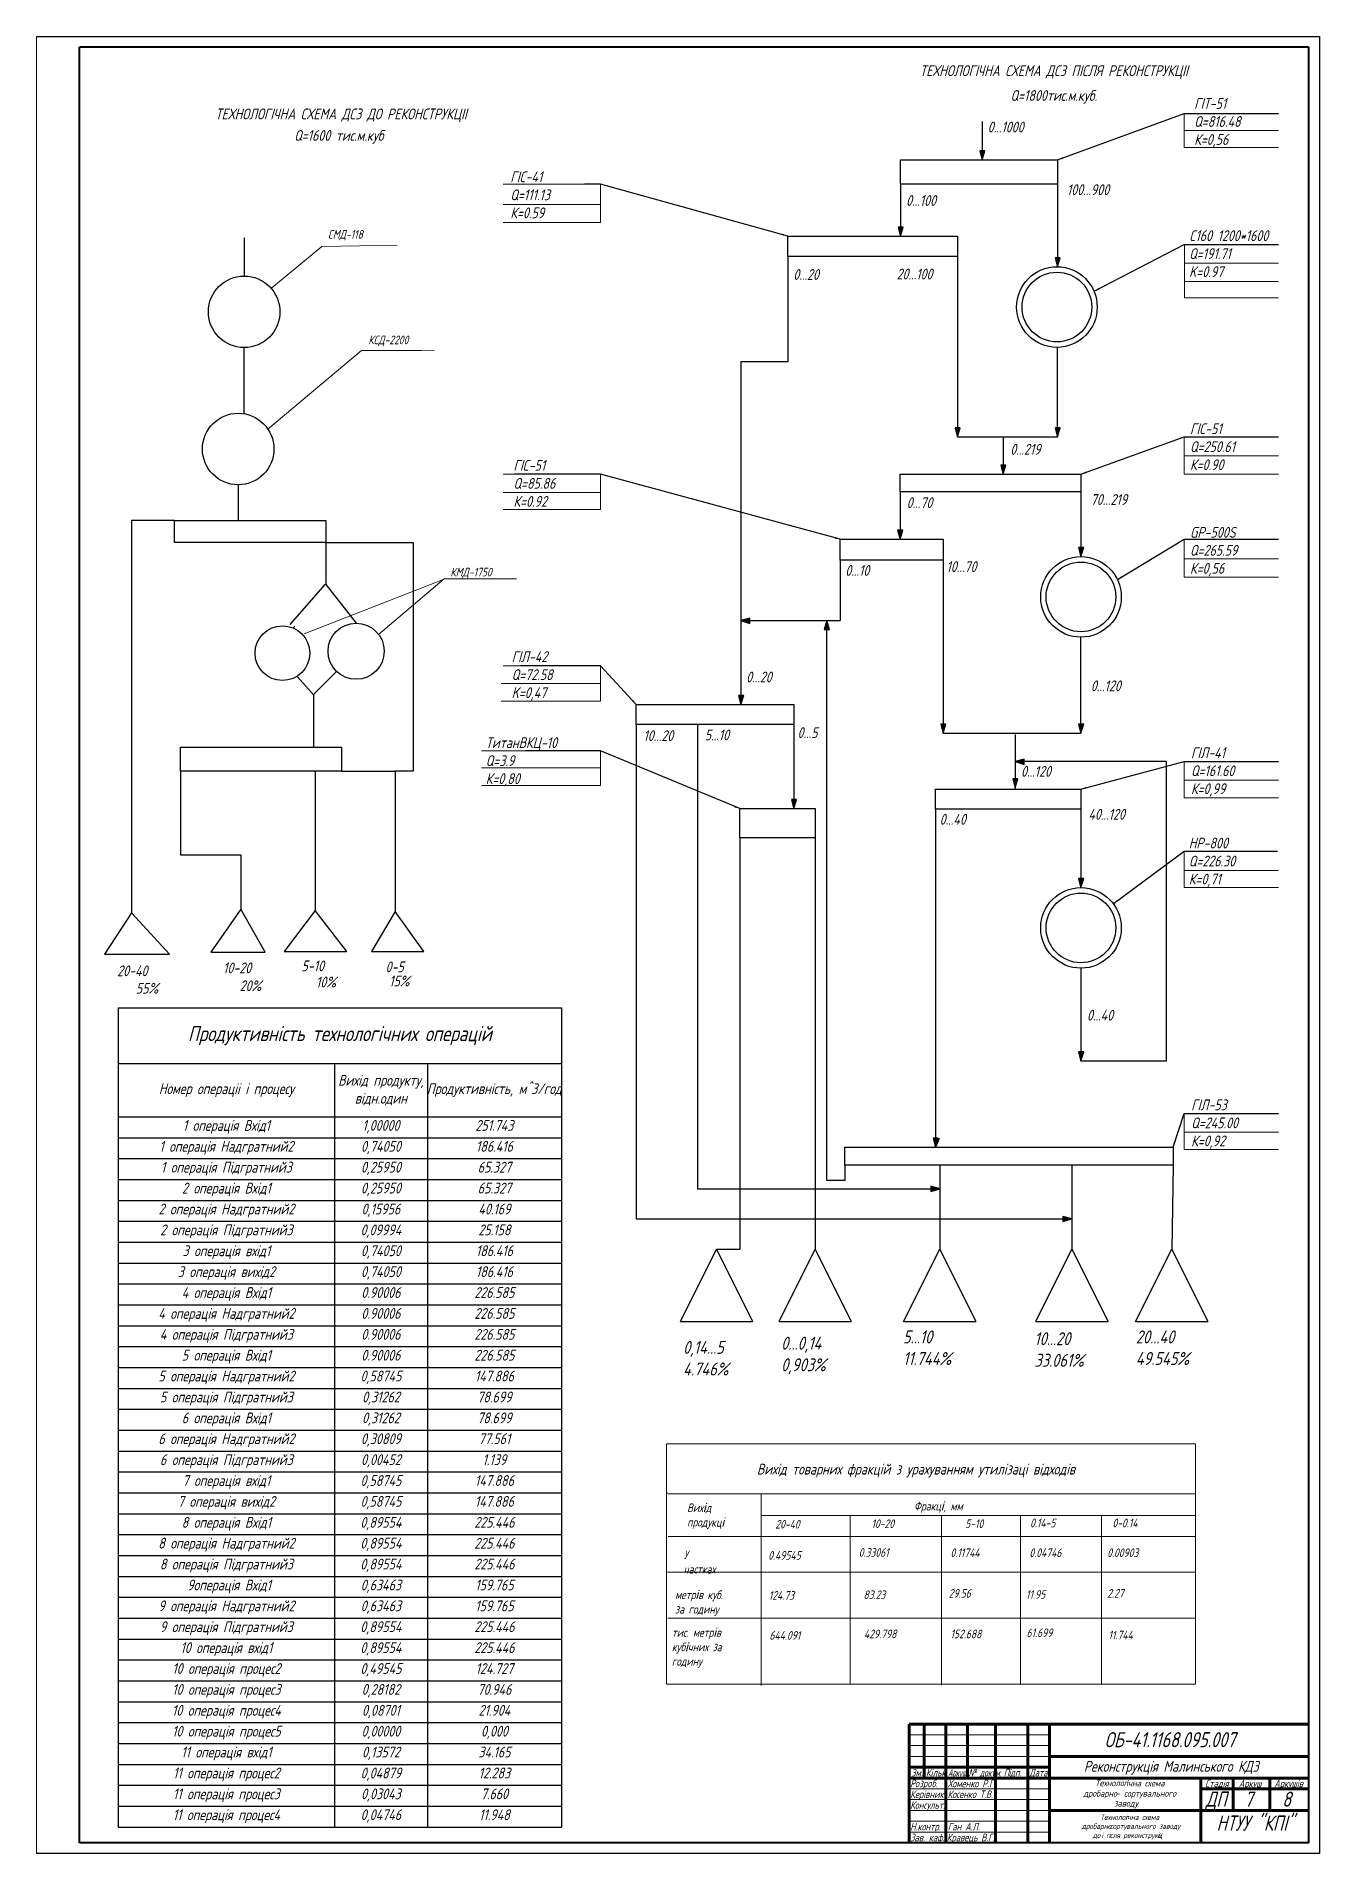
# Model space of a CAD drawing. Header units: millimetres. Extents: x 0 to 594, y 0 to 841.
import ezdxf

# ---------------------------------------------------------------- set-up
doc = ezdxf.new("R2010")
doc.units = ezdxf.units.MM
doc.linetypes.add('K5LT_BASIC', pattern=[0])
doc.linetypes.add('K5LT_THIN', pattern=[0])
doc.layers.add('KONTUR', color=7, linetype='Continuous')
doc.layers.add('Рамка', color=30, linetype='Continuous')
doc.layers.add('Основная', color=7, linetype='Continuous', lineweight=40)
doc.styles.add('KTEXTSTYLE', font='GOST_AU.SHX', dxfattribs={"width": 0.96, "height": 5})
doc.styles.add('Такие дела', font='GOST_A.TTF', dxfattribs={"oblique": 15})
doc.dimstyles.new('ISO-25', dxfattribs={"dimtxt": 2.5, "dimasz": 2.5, "dimexe": 1.25, "dimexo": 0.625, "dimtad": 1, "dimtxsty": 'Standard', "dimcen": 2.5, "dimadec": 0, "dimazin": 0, "dimtfac": 1, "dimtmove": 0, "dimatfit": 3, "dimfxl": 1, "dimarcsym": 0})

# ---------------------------------------------------------------- blocks, each defined once
blk = doc.blocks.new('U0')
at = {"color": 7, "lineweight": 60}
for p, q in [((431, 60), (431, 35)), ((589, 35), (469, 35))]:
    blk.add_line(p, q, dxfattribs=at)
at = {"color": 7}
blk.add_line((589, 30), (539, 30), dxfattribs=at)
at = {"layer": 'KONTUR'}
for p, q in [((0, 841), (594, 841)), ((594, 841), (594, 0))]:
    blk.add_line(p, q, dxfattribs=at)
at = {"layer": 'KONTUR', "color": 7}
blk.add_line((594, 0), (0, 0), dxfattribs=at)
at = {"layer": 'Основная'}
for p, q in [((20, 5), (20, 836)), ((589, 836), (20, 836)), ((589, 5), (589, 836))]:
    blk.add_line(p, q, dxfattribs=at)
at = {"layer": 'Основная', "color": 7}
blk.add_line((589, 5), (20, 5), dxfattribs=at)
at = {"layer": 'Рамка', "color": 7, "linetype": 'K5LT_THIN', "lineweight": 18}
for p, q in [((0, 0), (0, 841)), ((0, 0), (0, 826)), ((404, 55), (469, 55)), ((404, 50), (469, 50)), ((404, 45), (469, 45)), ((404, 30), (469, 30)), ((404, 25), (469, 25)), ((404, 20), (469, 20)), ((404, 15), (469, 15)), ((404, 10), (469, 10))]:
    blk.add_line(p, q, dxfattribs=at)
at = {"layer": 'Рамка', "color": 7, "linetype": 'K5LT_BASIC', "lineweight": 60}
for p, q in [((404, 5), (404, 60)), ((404, 5), (404, 60)), ((404, 5), (404, 60)), ((404, 5), (404, 60)), ((404, 5), (404, 60)), ((404, 5), (404, 60)), ((404, 60), (589, 60)), ((411, 35), (411, 60)), ((421, 5), (421, 60)), ((444, 5), (444, 60)), ((459, 5), (459, 60)), ((469, 5), (469, 60)), ((469, 45), (589, 45)), ((404, 40), (469, 40)), ((404, 35), (469, 35)), ((539, 5), (539, 35)), ((554, 20), (554, 35)), ((571, 20), (571, 35)), ((539, 30), (554, 30)), ((554, 30), (589, 30)), ((469, 20), (539, 20)), ((539, 20), (589, 20))]:
    blk.add_line(p, q, dxfattribs=at)
at = {"color": 7, "style": 'Такие дела', "oblique": 15}
for s, height, p in [('Технолог', 3, (490.13, 31.21)), ('і', 3, (504.38, 31.07)), ('дробарно', 3, (484.6, 26.36)), ('-', 3, (499.7, 26.36)), ('сортувального', 3, (503.42, 26.36)), ('чна схема', 3, (505.26, 31.11)), ('Технолог', 2.5, (492.45, 15.61)), ('заводу', 3, (498.78, 21.79)), ('і', 2.5, (504.05, 15.61)), ('чна схема', 2.5, (504.92, 15.61)), ('дробарно', 2.5, (483.84, 11.45)), ('до ', 2.5, (488.95, 7.26)), ('і', 2.5, (492.98, 7.26)), (' п', 2.5, (493.68, 7.26)), ('-', 2.5, (495.42, 11.45)), ('і', 2.5, (496.31, 7.26)), ('сля реконструкц', 2.5, (496.9, 7.26)), ('сортувального заводу', 2.5, (497.01, 11.45)), ('ії', 2.5, (518.91, 7.26))]:
    blk.add_text(s, height=height, dxfattribs=at).set_placement(p)
at = {"layer": 'Рамка', "insert": (8.77, 258.85), "char_height": 2.5, "attachment_point": 1, "rotation": 90, "style": 'KTEXTSTYLE'}
blk.add_mtext('\\H3.5;\\W0.965;\\Q15;\\Q15; ', dxfattribs=at)
at = {"layer": 'Рамка', "color": 7, "attachment_point": 1, "style": 'KTEXTSTYLE'}
for s, insert, char_height in [('{\\Q15;\\W0.965;ОБ-41.1168.095.007}', (494.48, 56.24), 7), ('\\pi-42.302;{\\fGOST type A|b0|i0|c204|p34;\\Q15;\\W1;Реконструкція Малинського КДЗ}', (527.17, 42.92), 5), ('\\H3.5;\\W0.965;\\Q15;\\Q15;Р', (404.5, 34.23), 2.5), ('\\H3.5;\\W0.965;\\Q15;\\Q15;Зм', (404.95, 39.23), 2.5), ('\\H3.5;\\W0.965;\\Q15;\\Q15;зр', (408.67, 34.23), 2.5), ('\\H3.5;\\W0.965;\\Q15;\\Q15;.', (409.4, 39.23), 2.5), ('{\\H1.4x;\\Q15;\\W0.865;Кільк.}', (411.75, 39.23), 2.5), ('\\H3.5;\\W0.965;\\Q15;\\Q15;б.', (414.41, 34.23), 2.5), ('{\\H1.4x;\\Q15;\\W0.965;Хоменко Р.Г.}', (421.82, 34.19), 2.5), ('\\H3.5;\\W0.965;\\Q15;\\Q15;\\W0.665;Аркуш', (421.99, 39.23), 2.5), ('\\H3.5;\\W0.965;\\Q15;\\Q15;П', (447.75, 39.23), 2.5), ('\\H3.5;\\W0.965;\\Q15;\\Q15;і', (449.97, 39.23), 2.5), ('\\H3.5;\\W0.965;\\Q15;\\Q15;дп.', (450.71, 39.23), 2.5), ('\\H3.5;\\W0.965;\\Q15;\\Q15;\\W0.816;Дата', (459.62, 39.23), 2.5), ('{\\H1.4x;\\Q15;\\W0.965;Стадія}', (541.03, 34.23), 2.5), ('{\\H1.4x;\\Q15;\\W0.965;Аркуш}', (556.58, 34.23), 2.5), ('{\\H1.4x;\\Q15;\\W0.965;Аркушів}', (572.98, 34.23), 2.5), ('{\\H1.4x;\\Q15;\\W0.965;Керівник}', (404.5, 29.23), 2.5), ('\\H3.5;\\W0.965;\\Q15;\\Q15;о', (406.72, 34.23), 2.5), ('\\H3.5;\\W0.965;\\Q15;\\Q15;о', (412.46, 34.23), 2.5), ('{\\H1.4x;\\Q15;\\W0.965;Косенко Т.В.}', (421.8, 29.23), 2.5), ('{\\Q15;\\W0.965;ДП}', (541.21, 28.72), 7), ('{\\Q15;\\W0.965;8}', (576.66, 28.72), 7), ('{\\H1.4x;\\Q15;\\W0.865;Консульт.}', (404.5, 24.25), 2.5), ('{\\Q15;\\W0.965;НТУУ "КПІ"}', (546.27, 17.64), 7), ('{\\H1.4x;\\Q15;\\W0.965;Зав. каф.}', (404.5, 9.23), 2.5), ('\\H3.5;\\W0.965;\\Q15;\\Q15;Н.контр.', (404.5, 14.25), 2.5), ('{\\H1.4x;\\Q15;\\W0.965;Кравець В.Г.}', (421.44, 9.23), 2.5), ('{\\H1.4x;\\Q15;\\W0.965;Ган А.Л.}', (421.87, 14.25), 2.5)]:
    blk.add_mtext(s, dxfattribs=dict(at, insert=insert, char_height=char_height))
at = {"layer": 'Рамка', "color": 7, "insert": (431.47, 39.21), "char_height": 2.5, "attachment_point": 1, "line_spacing_factor": 0.8, "style": 'KTEXTSTYLE'}
blk.add_mtext('{\\H1.4x;\\Q15;\\W0.765;№ докум.}', dxfattribs=at)
at = {"layer": 'Рамка', "color": 7, "insert": (559.2, 28.72), "char_height": 7, "width": 4.7741, "attachment_point": 1, "style": 'KTEXTSTYLE'}
blk.add_mtext('{\\Q15;\\W0.965;7}', dxfattribs=at)
blk = doc.blocks.new('*T79')
at = {"color": 0, "linetype": 'ByBlock', "lineweight": -2, "transparency": 16777216}
for p, q in [((0, 0), (205.07, 0)), ((0, 0), (0, -379.13)), ((205.07, 0), (205.07, -379.13)), ((0, -25.78), (205.07, -25.78)), ((100.01, -25.78), (100.01, -379.13)), ((143.04, -25.78), (143.04, -379.13)), ((0, -50.46), (205.07, -50.46)), ((0, -60.13), (205.07, -60.13)), ((0, -69.79), (205.07, -69.79)), ((0, -79.46), (205.07, -79.46)), ((0, -89.13), (205.07, -89.13)), ((0, -98.79), (205.07, -98.79)), ((0, -108.46), (205.07, -108.46)), ((0, -118.13), (205.07, -118.13)), ((0, -127.79), (205.07, -127.79)), ((0, -137.46), (205.07, -137.46)), ((0, -147.13), (205.07, -147.13)), ((0, -156.79), (205.07, -156.79)), ((0, -166.46), (205.07, -166.46)), ((0, -176.13), (205.07, -176.13)), ((0, -185.79), (205.07, -185.79)), ((0, -195.46), (205.07, -195.46)), ((0, -205.13), (205.07, -205.13)), ((0, -214.79), (205.07, -214.79)), ((0, -224.46), (205.07, -224.46)), ((0, -234.13), (205.07, -234.13)), ((0, -243.79), (205.07, -243.79)), ((0, -253.46), (205.07, -253.46)), ((0, -263.13), (205.07, -263.13)), ((0, -272.79), (205.07, -272.79)), ((0, -282.46), (205.07, -282.46)), ((0, -292.13), (205.07, -292.13)), ((0, -301.79), (205.07, -301.79)), ((0, -311.46), (205.07, -311.46)), ((0, -321.13), (205.07, -321.13)), ((0, -330.79), (205.07, -330.79)), ((0, -340.46), (205.07, -340.46)), ((0, -350.13), (205.07, -350.13)), ((0, -359.79), (205.07, -359.79)), ((0, -369.46), (205.07, -369.46)), ((0, -379.13), (205.07, -379.13))]:
    blk.add_line(p, q, dxfattribs=at)
at = {"color": 0, "lineweight": 20, "transparency": 16777216, "style": 'Такие дела'}
for s, insert, char_height, width, attachment_point in [('Продуктивнiсть технологiчних операцiй', (102.53, -12.89), 7, 202.0664, 5), ('Вихiд продукту, вiдн.один', (121.53, -38.12), 5, 40.0315, 5), ('Номер операцii i процесу', (50.01, -38.12), 5, 97.0128, 5), ('Продуктивнiсть, м^ 3/год', (174.06, -38.12), 5, 59.022, 5), ('1 операцiя Вхiд1', (50.01, -51.96), 5, 97.0128, 2), ('1,00000', (121.53, -51.96), 5, 40.0315, 2), ('251.743', (174.06, -51.96), 5, 59.022, 2), ('1 операцiя Надгратний2', (50.01, -61.63), 5, 97.0128, 2), ('0,74050', (121.53, -61.63), 5, 40.0315, 2), ('186.416', (174.06, -61.63), 5, 59.022, 2), ('1 операцiя Пiдгратний3', (50.01, -71.29), 5, 97.0128, 2), ('0,25950', (121.53, -71.29), 5, 40.0315, 2), ('65.327', (174.06, -71.29), 5, 59.022, 2), ('2 операцiя Вхiд1', (50.01, -80.96), 5, 97.0128, 2), ('0,25950', (121.53, -80.96), 5, 40.0315, 2), ('65.327', (174.06, -80.96), 5, 59.022, 2), ('2 операцiя Надгратний2', (50.01, -90.63), 5, 97.0128, 2), ('0,15956', (121.53, -90.63), 5, 40.0315, 2), ('40.169', (174.06, -90.63), 5, 59.022, 2), ('2 операцiя Пiдгратний3', (50.01, -100.29), 5, 97.0128, 2), ('0,09994', (121.53, -100.29), 5, 40.0315, 2), ('25.158', (174.06, -100.29), 5, 59.022, 2), ('3 операцiя вхiд1', (50.01, -109.96), 5, 97.0128, 2), ('0,74050', (121.53, -109.96), 5, 40.0315, 2), ('186.416', (174.06, -109.96), 5, 59.022, 2), ('3 операцiя вихiд2', (50.01, -119.63), 5, 97.0128, 2), ('0,74050', (121.53, -119.63), 5, 40.0315, 2), ('186.416', (174.06, -119.63), 5, 59.022, 2), ('4 операцiя Вхiд1', (50.01, -129.29), 5, 97.0128, 2), ('0.90006', (121.53, -129.29), 5, 40.0315, 2), ('226.585', (174.06, -129.29), 5, 59.022, 2), ('4 операцiя Надгратний2', (50.01, -138.96), 5, 97.0128, 2), ('0.90006', (121.53, -138.96), 5, 40.0315, 2), ('226.585', (174.06, -138.96), 5, 59.022, 2), ('4 операцiя Пiдгратний3', (50.01, -148.63), 5, 97.0128, 2), ('0.90006', (121.53, -148.63), 5, 40.0315, 2), ('226.585', (174.06, -148.63), 5, 59.022, 2), ('5 операцiя Вхiд1', (50.01, -158.29), 5, 97.0128, 2), ('0.90006', (121.53, -158.29), 5, 40.0315, 2), ('226.585', (174.06, -158.29), 5, 59.022, 2), ('5 операцiя Надгратний2', (50.01, -167.96), 5, 97.0128, 2), ('0,58745', (121.53, -167.96), 5, 40.0315, 2), ('147.886', (174.06, -167.96), 5, 59.022, 2), ('5 операцiя Пiдгратний3', (50.01, -177.63), 5, 97.0128, 2), ('0,31262', (121.53, -177.63), 5, 40.0315, 2), ('78.699', (174.06, -177.63), 5, 59.022, 2), ('6 операцiя Вхiд1', (50.01, -187.29), 5, 97.0128, 2), ('0,31262', (121.53, -187.29), 5, 40.0315, 2), ('78.699', (174.06, -187.29), 5, 59.022, 2), ('6 операцiя Надгратний2', (50.01, -196.96), 5, 97.0128, 2), ('0,30809', (121.53, -196.96), 5, 40.0315, 2), ('77.561', (174.06, -196.96), 5, 59.022, 2), ('6 операцiя Пiдгратний3', (50.01, -206.63), 5, 97.0128, 2), ('0,00452', (121.53, -206.63), 5, 40.0315, 2), ('1.139', (174.06, -206.63), 5, 59.022, 2), ('7 операцiя вхiд1', (50.01, -216.29), 5, 97.0128, 2), ('0,58745', (121.53, -216.29), 5, 40.0315, 2), ('147.886', (174.06, -216.29), 5, 59.022, 2), ('7 операцiя вихiд2', (50.01, -225.96), 5, 97.0128, 2), ('0,58745', (121.53, -225.96), 5, 40.0315, 2), ('147.886', (174.06, -225.96), 5, 59.022, 2), ('8 операцiя Вхiд1', (50.01, -235.63), 5, 97.0128, 2), ('0,89554', (121.53, -235.63), 5, 40.0315, 2), ('225.446', (174.06, -235.63), 5, 59.022, 2), ('8 операцiя Надгратний2', (50.01, -245.29), 5, 97.0128, 2), ('0,89554', (121.53, -245.29), 5, 40.0315, 2), ('225.446', (174.06, -245.29), 5, 59.022, 2), ('8 операцiя Пiдгратний3', (50.01, -254.96), 5, 97.0128, 2), ('0,89554', (121.53, -254.96), 5, 40.0315, 2), ('225.446', (174.06, -254.96), 5, 59.022, 2), (' 9операцiя Вхiд1', (50.01, -264.63), 5, 97.0128, 2), ('0,63463', (121.53, -264.63), 5, 40.0315, 2), ('159.765', (174.06, -264.63), 5, 59.022, 2), ('9 операцiя Надгратний2', (50.01, -274.29), 5, 97.0128, 2), ('0,63463', (121.53, -274.29), 5, 40.0315, 2), ('159.765', (174.06, -274.29), 5, 59.022, 2), ('9 операцiя Пiдгратний3', (50.01, -283.96), 5, 97.0128, 2), ('0,89554', (121.53, -283.96), 5, 40.0315, 2), ('225.446', (174.06, -283.96), 5, 59.022, 2), ('10 операцiя вхiд1', (50.01, -293.63), 5, 97.0128, 2), ('0,89554', (121.53, -293.63), 5, 40.0315, 2), ('225.446', (174.06, -293.63), 5, 59.022, 2), ('10 операцiя процес2', (50.01, -303.29), 5, 97.0128, 2), ('0,49545', (121.53, -303.29), 5, 40.0315, 2), ('124.727', (174.06, -303.29), 5, 59.022, 2), ('10 операцiя процес3', (50.01, -312.96), 5, 97.0128, 2), ('0,28182', (121.53, -312.96), 5, 40.0315, 2), ('70.946', (174.06, -312.96), 5, 59.022, 2), ('10 операцiя процес4', (50.01, -322.63), 5, 97.0128, 2), ('0,08701', (121.53, -322.63), 5, 40.0315, 2), ('21.904', (174.06, -322.63), 5, 59.022, 2), ('10 операцiя процес5', (50.01, -332.29), 5, 97.0128, 2), ('0,00000', (121.53, -332.29), 5, 40.0315, 2), ('0,000', (174.06, -332.29), 5, 59.022, 2), ('11 операцiя вхiд1', (50.01, -341.96), 5, 97.0128, 2), ('0,13572', (121.53, -341.96), 5, 40.0315, 2), ('34.165', (174.06, -341.96), 5, 59.022, 2), ('11 операцiя процес2', (50.01, -351.63), 5, 97.0128, 2), ('0,04879', (121.53, -351.63), 5, 40.0315, 2), ('12.283', (174.06, -351.63), 5, 59.022, 2), ('11 операцiя процес3', (50.01, -361.29), 5, 97.0128, 2), ('0,03043', (121.53, -361.29), 5, 40.0315, 2), ('7.660', (174.06, -361.29), 5, 59.022, 2), ('11 операцiя процес4', (50.01, -370.96), 5, 97.0128, 2), ('0,04746', (121.53, -370.96), 5, 40.0315, 2), ('11.948', (174.06, -370.96), 5, 59.022, 2)]:
    blk.add_mtext(s, dxfattribs=dict(at, insert=insert, char_height=char_height, width=width, attachment_point=attachment_point))

msp = doc.modelspace()

# ---------------------------------------------------------------- hatches: boundary and pattern name
at = {"lineweight": 30}
for points in [[(439.05, 787.96), (436.67, 787.96), (437.78, 783.79)], [(401.28, 752.76), (398.9, 752.76), (400, 748.6)], [(473.96, 738.54), (471.58, 738.54), (472.68, 734.38)], [(427.62, 659.83), (425.23, 659.83), (426.34, 655.67)], [(473.96, 659.83), (471.58, 659.83), (472.68, 655.67)], [(448.76, 642.53), (446.37, 642.53), (447.48, 638.36)], [(401.04, 612.41), (398.66, 612.41), (399.76, 608.24)], [(484.79, 604.42), (482.41, 604.42), (483.52, 600.25)], [(330.29, 569.32), (330.29, 571.71), (326.13, 570.6)], [(364.67, 566.43), (367.05, 566.43), (365.95, 570.6)], [(327.4, 535.96), (325.02, 535.96), (326.13, 531.8)], [(421.03, 522.7), (418.65, 522.7), (419.76, 518.54)], [(484.79, 522.7), (482.41, 522.7), (483.52, 518.54)], [(457.19, 504.07), (457.19, 506.46), (453.02, 505.35)], [(454.3, 497.4), (451.92, 497.4), (453.02, 493.24)], [(351.92, 487.77), (349.54, 487.77), (350.64, 483.6)], [(484.79, 451.24), (482.41, 451.24), (483.52, 447.07)], [(484.79, 371.02), (482.41, 371.02), (483.52, 366.86)], [(417.48, 331.12), (415.09, 331.12), (416.2, 326.95)], [(413.96, 308.87), (413.96, 306.49), (418.13, 307.59)], [(475.2, 294.93), (475.2, 292.55), (479.36, 293.74)]]:
    msp.add_hatch(color=256, dxfattribs=at).paths.add_polyline_path(points)

# ---------------------------------------------------------------- linework, layer by layer
for p, q in [((437.78, 801.52), (437.78, 783.79)), ((439.05, 787.96), (436.67, 787.96)), ((436.67, 787.96), (437.78, 783.79)), ((437.78, 783.79), (439.05, 787.96)), ((400, 772.53), (400, 748.6)), ((472.68, 772.53), (472.68, 734.38)), ((401.28, 752.76), (398.9, 752.76)), ((398.9, 752.76), (400, 748.6)), ((400, 748.6), (401.28, 752.76)), ((96.19, 747.81), (96.19, 730.08)), ((347.81, 739.12), (347.81, 690.42)), ((426.34, 739.12), (426.34, 655.67)), ((473.96, 738.54), (471.58, 738.54)), ((471.58, 738.54), (472.68, 734.38)), ((472.68, 734.38), (473.96, 738.54)), ((96.19, 666.36), (96.19, 696.95)), ((326.13, 690.42), (326.13, 531.8)), ((347.81, 690.42), (326.13, 690.42)), ((472.68, 655.67), (472.68, 697.08)), ((96.19, 666.36), (96.19, 666.36)), ((427.62, 659.83), (425.23, 659.83)), ((425.23, 659.83), (426.34, 655.67)), ((426.34, 655.67), (427.62, 659.83)), ((473.96, 659.83), (471.58, 659.83)), ((471.58, 659.83), (472.68, 655.67)), ((472.68, 655.67), (473.96, 659.83)), ((426.34, 655.67), (472.68, 655.67)), ((447.48, 655.67), (447.48, 638.36)), ((448.76, 642.53), (446.37, 642.53)), ((446.37, 642.53), (447.48, 638.36)), ((447.48, 638.36), (448.76, 642.53)), ((93.43, 633.47), (93.43, 616.91)), ((399.76, 630.26), (399.76, 608.24)), ((483.52, 630.26), (483.52, 600.25)), ((63.96, 616.91), (44.05, 616.91)), ((44.05, 616.91), (44.05, 435.38)), ((133.95, 606.78), (133.95, 587.39)), ((133.95, 606.78), (174.47, 606.78)), ((174.47, 606.78), (174.47, 501)), ((401.04, 612.41), (398.66, 612.41)), ((398.66, 612.41), (399.76, 608.24)), ((399.76, 608.24), (401.04, 612.41)), ((372.08, 598.54), (372.08, 570.6)), ((419.76, 598.54), (419.76, 518.54)), ((484.79, 604.42), (482.41, 604.42)), ((482.41, 604.42), (483.52, 600.25)), ((483.52, 600.25), (484.79, 604.42)), ((133.74, 587.45), (117.4, 568.84)), ((133.95, 587.39), (148.02, 569.45)), ((330.29, 571.71), (326.13, 570.6)), ((326.13, 570.6), (372.08, 570.6)), ((326.13, 570.6), (330.29, 569.32)), ((330.29, 569.32), (330.29, 571.71)), ((365.95, 570.6), (364.67, 566.43)), ((364.67, 566.43), (367.05, 566.43)), ((367.05, 566.43), (365.95, 570.6)), ((365.95, 311.54), (365.95, 570.6)), ((483.52, 518.54), (483.52, 562.95)), ((128.42, 536.56), (139.06, 547.19)), ((128.42, 536.18), (120.82, 544.53)), ((128.27, 536.27), (128.27, 512.01)), ((327.4, 535.96), (325.02, 535.96)), ((325.02, 535.96), (326.13, 531.8)), ((326.13, 531.8), (327.4, 535.96)), ((277.59, 522.53), (277.59, 293.74)), ((306.02, 522.53), (306.02, 307.59)), ((350.64, 522.53), (350.64, 483.6)), ((421.03, 522.7), (418.65, 522.7)), ((418.65, 522.7), (419.76, 518.54)), ((419.76, 518.54), (421.03, 522.7)), ((484.79, 522.7), (482.41, 522.7)), ((482.41, 522.7), (483.52, 518.54)), ((483.52, 518.54), (484.79, 522.7)), ((419.76, 518.54), (483.52, 518.54)), ((453.02, 517.9), (453.02, 492.6)), ((457.19, 506.46), (453.02, 505.35)), ((523.04, 505.35), (453.02, 505.35)), ((453.02, 505.35), (457.19, 504.07)), ((457.19, 504.07), (457.19, 506.46)), ((523.04, 366.86), (523.04, 505.35)), ((66.73, 500.97), (66.73, 462.27)), ((128.54, 500.97), (129.02, 500.97)), ((129.02, 500.97), (129.02, 436.46)), ((141.32, 500.97), (166.05, 500.97)), ((174.47, 501), (166.05, 500.97)), ((166.05, 500.97), (166.05, 435.98)), ((166.05, 500.97), (166.05, 500.97)), ((454.3, 497.4), (451.92, 497.4)), ((451.92, 497.4), (453.02, 493.24)), ((453.02, 493.24), (454.3, 497.4)), ((351.92, 487.77), (349.54, 487.77)), ((349.54, 487.77), (350.64, 483.6)), ((350.64, 483.6), (351.92, 487.77)), ((416.2, 483.38), (416.2, 326.95)), ((483.52, 483.38), (483.52, 447.07)), ((325.55, 470.09), (325.55, 279.69)), ((360.5, 470.09), (360.5, 279.69)), ((66.73, 462.27), (94.67, 462.27)), ((94.67, 462.27), (94.67, 437.11)), ((484.79, 451.24), (482.41, 451.24)), ((482.41, 451.24), (483.52, 447.07)), ((483.52, 447.07), (484.79, 451.24)), ((44.05, 435.38), (31.58, 416.22)), ((61.65, 416.22), (44.05, 435.38)), ((94.67, 437.11), (80.77, 417.15)), ((105.96, 417.15), (94.67, 437.11)), ((129.02, 436.46), (114.78, 417.48)), ((143.74, 417.48), (129.02, 436.46)), ((166.05, 435.98), (155.13, 417.48)), ((179.34, 417.48), (166.05, 435.98)), ((31.58, 416.22), (61.65, 416.22)), ((80.77, 417.15), (105.96, 417.15)), ((105.96, 417.15), (105.96, 417.15)), ((105.96, 417.15), (105.96, 417.15)), ((114.78, 417.48), (143.74, 417.48)), ((155.13, 417.48), (179.34, 417.48)), ((483.52, 409.78), (483.52, 366.86)), ((484.79, 371.02), (482.41, 371.02)), ((482.41, 371.02), (483.52, 366.86)), ((483.52, 366.86), (484.79, 371.02)), ((483.52, 366.86), (523.04, 366.86)), ((417.48, 331.12), (415.09, 331.12)), ((415.09, 331.12), (416.2, 326.95)), ((416.2, 326.95), (417.48, 331.12)), ((417.88, 330.92), (416.2, 326.95)), ((374.28, 311.54), (365.95, 311.54)), ((374.28, 318.63), (374.28, 311.54)), ((418.13, 318.63), (418.13, 279.69)), ((479.36, 318.56), (479.36, 279.69)), ((526.13, 318.63), (525.5, 279.69)), ((306.02, 307.59), (418.13, 307.59)), ((413.96, 308.87), (413.96, 306.49)), ((418.13, 307.59), (413.96, 308.87)), ((413.96, 306.49), (418.13, 307.59)), ((475.2, 294.93), (475.2, 292.55)), ((479.36, 293.74), (475.2, 294.93)), ((277.59, 293.74), (479.36, 293.74)), ((475.2, 292.55), (479.36, 293.74)), ((298.12, 246.31), (314.81, 279.69)), ((314.81, 279.69), (331.5, 246.31)), ((314.81, 279.69), (325.55, 279.69)), ((343.82, 246.31), (360.5, 279.69)), ((360.5, 279.69), (377.19, 246.31)), ((401.45, 246.31), (418.13, 279.69)), ((418.13, 279.69), (434.82, 246.31)), ((462.68, 246.31), (479.36, 279.69)), ((479.36, 279.69), (496.06, 246.31)), ((508.82, 246.31), (525.5, 279.69)), ((525.5, 279.69), (542.19, 246.31)), ((298.12, 246.31), (331.5, 246.31)), ((343.82, 246.31), (377.19, 246.31)), ((401.45, 246.31), (434.82, 246.31)), ((462.68, 246.31), (496.06, 246.31)), ((508.82, 246.31), (542.19, 246.31))]:
    msp.add_line(p, q, dxfattribs=at)
at = {"lineweight": 20}
for p, q in [((531.26, 805.31), (531.26, 797.5)), ((531.26, 797.5), (574.91, 797.5)), ((531.26, 797.5), (531.26, 789.61)), ((531.26, 789.61), (574.91, 789.61)), ((261.09, 772.53), (216.09, 772.53)), ((261.09, 772.53), (261.09, 763.26)), ((261.09, 763.26), (216.09, 763.26)), ((261.09, 763.26), (261.09, 754.81)), ((261.09, 754.81), (216.09, 754.81)), ((109, 724.64), (132.19, 743.71)), ((132.19, 743.71), (166.96, 744.4)), ((531.4, 744.6), (531.4, 727.62)), ((531.26, 736.01), (553.29, 736.01)), ((574.91, 736.01), (531.4, 736.01)), ((531.4, 727.62), (574.91, 727.62)), ((531.4, 727.62), (531.4, 719.98)), ((531.4, 719.98), (574.91, 719.98)), ((107.13, 659.23), (150.46, 695.68)), ((150.46, 695.68), (178.21, 695.68)), ((178.28, 695.71), (184.07, 695.59)), ((531.26, 655.67), (531.26, 646.84)), ((531.26, 646.84), (574.91, 646.84)), ((531.26, 646.84), (531.26, 638.43)), ((261.09, 638.36), (216.09, 638.36)), ((261.09, 638.36), (261.09, 629.94)), ((531.26, 638.43), (574.91, 638.43)), ((261.09, 629.94), (216.09, 629.94)), ((261.09, 629.94), (261.09, 622.03)), ((261.09, 622.03), (216.09, 622.03)), ((531.26, 608.24), (531.26, 599.16)), ((531.26, 599.16), (574.91, 599.16)), ((531.26, 599.16), (531.26, 590.76)), ((124, 564.54), (188.78, 589.75)), ((158.42, 564.21), (188.8, 589.95)), ((188.8, 589.95), (201.68, 589.95)), ((201.35, 589.95), (222.32, 589.95)), ((222.32, 589.95), (221.99, 589.95)), ((531.26, 590.76), (574.91, 590.76)), ((118.92, 567.32), (119.68, 568.08)), ((261.09, 549.76), (216.09, 549.76)), ((261.09, 549.76), (261.09, 541.47)), ((261.09, 541.47), (215.09, 541.47)), ((261.09, 541.47), (261.09, 533.29)), ((261.09, 533.29), (215.09, 533.29)), ((261.09, 510.29), (206.08, 510.29)), ((261.09, 510.29), (261.09, 502.48)), ((531.26, 505.35), (531.26, 496.77)), ((261.09, 502.48), (206.08, 502.48)), ((261.09, 502.48), (261.09, 494.3)), ((531.26, 496.77), (574.91, 496.77)), ((531.26, 496.77), (531.26, 488.54)), ((261.09, 494.3), (206.08, 494.3)), ((531.26, 488.54), (574.91, 488.54)), ((531.26, 463.92), (531.26, 447.07)), ((531.26, 454.95), (574.91, 454.95)), ((531.26, 447.07), (574.89, 447.07)), ((531.26, 342.59), (531.26, 333.93)), ((531.26, 333.93), (574.91, 333.93)), ((531.26, 333.93), (531.26, 325.87)), ((531.26, 325.87), (574.91, 325.87)), ((291.54, 166.6), (292.24, 166.95)), ((292.37, 166.56), (536.53, 166.56)), ((335.55, 166.74), (335.55, 77.77)), ((335.63, 156.56), (536.59, 156.56)), ((376.73, 156.48), (376.73, 78.33)), ((418.97, 156.39), (418.97, 77.93)), ((422.64, 159.32), (422.64, 159.32)), ((455.5, 156.39), (455.5, 78.27)), ((493.06, 156.39), (493.06, 78.47)), ((335.67, 146.75), (292.42, 146.75)), ((335.88, 146.82), (536.39, 146.82)), ((292.15, 130.23), (536.59, 130.23)), ((292.25, 108.91), (536.6, 108.91)), ((335.55, 77.77), (335.55, 77.77))]:
    msp.add_line(p, q, dxfattribs=at)
at = {"lineweight": 30}
for points in [[(400, 783.79), (472.68, 783.79), (472.68, 772.53), (400, 772.53)], [(347.81, 748.6), (426.34, 748.6), (426.34, 739.12), (347.81, 739.12)], [(399.76, 638.36), (483.52, 638.36), (483.52, 630.26), (399.76, 630.26)], [(63.96, 616.91), (133.95, 616.91), (133.95, 606.78), (63.96, 606.78)], [(372.08, 608.24), (419.76, 608.24), (419.76, 598.54), (372.08, 598.54)], [(277.59, 531.8), (350.64, 531.8), (350.64, 522.53), (277.59, 522.53)], [(66.73, 512.01), (141.32, 512.01), (141.32, 500.97), (66.73, 500.97)], [(416.2, 492.6), (483.52, 492.6), (483.52, 483.38), (416.2, 483.38)], [(325.55, 483.6), (360.5, 483.6), (360.5, 470.09), (325.55, 470.09)], [(374.28, 326.95), (526.13, 326.95), (526.13, 318.63), (374.28, 318.63)]]:
    msp.add_lwpolyline(points, close=True, dxfattribs=at)
at = {"lineweight": 20}
msp.add_lwpolyline([(291.73, 189.6), (536.52, 189.6), (536.52, 78.47), (291.73, 78.47)], close=True, dxfattribs=at)
at = {"lineweight": 30}
for centre, radius in [((472.38, 715.73), 18.65), ((472.38, 715.73), 16.12), ((96.19, 713.52), 16.56), ((93.43, 650.03), 16.56), ((483.52, 581.6), 18.65), ((483.52, 581.6), 16.12), ((113.91, 555.55), 12.66), ((148.02, 556.45), 13), ((483.52, 428.42), 18.65), ((483.52, 428.42), 16.12)]:
    msp.add_circle(centre, radius, dxfattribs=at)

# ---------------------------------------------------------------- block references
msp.add_blockref('*T79', (37.94, 391.46))
at = {"layer": 'Рамка'}
msp.add_blockref('U0', (0, 0), dxfattribs=at)

# ---------------------------------------------------------------- texts
at = {"lineweight": 5, "char_height": 5, "width": 240.477, "attachment_point": 1, "style": 'Такие дела'}
for s, insert in [('ТЕХНОЛОГIЧНА СХЕМА ДСЗ ПIСЛЯ РЕКОНСТРУКЦII', (408.97, 827.6)), ('ТЕХНОЛОГIЧНА СХЕМА ДСЗ ДО РЕКОНСТРУКЦII', (82.86, 807.6))]:
    msp.add_mtext(s, dxfattribs=dict(at, insert=insert))
at = {"lineweight": 20, "attachment_point": 1, "style": 'Такие дела'}
for s, insert, char_height, width in [('Q=1800тис.м.куб.', (450.86, 816.13), 5, 71.5236), ('20-40', (37.4, 411.04), 5, 1.6704), ('У частках', (299.67, 140.31), 4, 0.2687)]:
    msp.add_mtext(s, dxfattribs=dict(at, insert=insert, char_height=char_height, width=width))
at = {"lineweight": 30, "attachment_point": 1, "style": 'Такие дела'}
for s, insert, char_height, width in [('ГIТ-51 Q=816.48\\P\\pt25;К=0,56', (535.9, 812.43), 5, 2.843), (' 0...1000', (437.78, 801.52), 5, 31.3865), ('ГIС-41\\PQ=111.13\\PК=0.59', (219.37, 778.49), 5, 42.7697), (' 0...100', (400, 767.53), 5, 34.7108), ('100...900', (476.97, 772.53), 5, 39.7748), ('C160 1200*1600\\PQ=191.71\\PK=0.97', (533.57, 751.25), 5, 38.8045), (' 0...20', (347.81, 733.3), 5, 37.1903), ('20...100', (398.14, 733.48), 5, 28.2044), ('ГIС-51\\PQ=250.61\\PК=0.90', (533.97, 661.91), 5, 39.2963), (' 0...219', (448.21, 652.4), 5, 46.8775), ('ГIС-51\\PQ=85.86\\PК=0.92', (220.82, 644.95), 5, 40.4862), (' 0...70', (400.27, 627.73), 5, 31.9619), ('70...219', (487.98, 629.15), 5, 40.8402), ('GP-500S\\PQ=265.59\\PК=0,56', (533.97, 613.98), 5, 43.5185), ('10...70', (421.22, 598.1), 5, 26.6349), (' 0...10', (371.86, 596.33), 5, 30.5414), ('ГIЛ-42\\PQ=72.58\\PK=0,47', (220, 556.44), 5, 41.7241), ('0...20', (328.53, 547.01), 5, 35.5133), (' 0...120', (485.5, 542.93), 5, 43.6813), ('ТитанВКЦ-10  \\PQ=3.9\\PК=0,80', (207.99, 516.64), 5, 54.4913), ('10...20', (280.94, 519.86), 5, 24.7432), ('5...10', (309.35, 520.22), 5, 32.3171), ('0...5', (352.32, 521.28), 5, 25.5695), ('ГIЛ-41\\PQ=161.60\\PК=0,99', (534.43, 511.97), 5, 40.4807), (' 0...120', (453.18, 503.36), 5, 43.6813), (' 0...40', (415.54, 481.18), 5, 37.644), ('40...120', (486.92, 483.49), 5, 36.5787), ('HP-800\\PQ=226.30\\PК=0,71', (533.42, 470.17), 5, 43.4011), (' 0...40', (483.72, 390.52), 5, 41.1954), ('ГIЛ-53\\PQ=245.00\\PК=0,92', (534.52, 349.02), 5, 38.4633), ('0,14...5\\P4.746%', (299.36, 237.29), 6, 44.8521), ('0...0,14\\P0,903%', (344.74, 239.23), 6, 34.7639), ('5...10\\P11.744%', (401.15, 242.14), 6, 35.0348), ('10...20\\P33.061%', (461.94, 241.31), 6, 35.7272), ('20...40\\P49.545%', (508.89, 242.14), 6, 28.5264)]:
    msp.add_mtext(s, dxfattribs=dict(at, insert=insert, char_height=char_height, width=width))
at = {"lineweight": 20, "attachment_point": 1, "style": 'Такие дела'}
for s, insert, char_height in [('Q=1600 тис.м.куб', (119.32, 797.64), 5), ('СМД-118', (135.02, 751.36), 4), ('КСД-2200', (153.63, 702.51), 4), ('КМД-1750', (191.61, 595.06), 4), ('10-20', (86.41, 412.41), 5), ('5-10', (122.69, 413.34), 5), ('0-5', (161.62, 412.87), 5), ('20%', (94.1, 404.14), 5), ('10%', (129.42, 405.88), 5), ('15%', (163.29, 406.34), 5), ('55%', (46.05, 402.98), 5), ('Вихiд товарних фракцiй з урахуванням утилiзацi вiдходiв', (333.52, 180.44), 5), ('Вих{\\fArial|b0|i0|c0|p34;i}д\\Pпродукц{\\fArial|b0|i0|c0|p34;i}', (301.18, 162.05), 4), ('Фракц{\\fArial|b0|i0|c0|p34;i}, мм', (406.24, 162.84), 4), ('20-40 ', (342.04, 154.46), 4), ('10-20', (386.54, 154.68), 4), ('5-10', (429.9, 154.68), 4), ('0.14-5', (459.94, 155.02), 4), ('0-0.14', (498.08, 155.02), 4), ('0.49545', (338.74, 140.04), 4), ('0.33061', (380.65, 141.38), 4), ('0.11744', (423.1, 141.26), 4), ('0.04746', (459.64, 141.26), 4), ('0.00903', (495.64, 141.26), 4), ('метр{\\fArial|b0|i0|c0|p34;i}в куб.\\Pза годину', (295.63, 121.79), 4), ('124.73', (339.01, 121.52), 4), ('83.23', (382.8, 121.79), 4), ('29.56', (422.3, 122.46), 4), ('11.95', (458.03, 121.93), 4), ('2.27', (495.64, 122.46), 4), ('тис. метр{\\fArial|b0|i0|c0|p34;i}в\\Pкуб{\\fArial|b0|i0|c0|p34;i}чних за\\Pгодину', (294.14, 104.34), 4), ('644.091', (339.28, 103), 4), ('429.798', (383.07, 103.67), 4), ('152.688', (423.1, 103.67), 4), ('61.699', (458.3, 104.21), 4), ('11.744', (496.18, 103.14), 4)]:
    msp.add_mtext(s, dxfattribs=dict(at, insert=insert, char_height=char_height))

# ---------------------------------------------------------------- leaders
at = {"lineweight": 20}
for points in [[(472.68, 783.79), (531.26, 805.31), (574.91, 805.31)], [(347.81, 748.6), (261.09, 772.53), (253.77, 772.53)], [(489.66, 723.11), (531.26, 744.6), (574.91, 744.6)], [(483.52, 638.36), (531.26, 655.67), (574.91, 655.67)], [(372.08, 608.24), (261.09, 638.36), (221.32, 638.36)], [(500.44, 589.68), (531.26, 608.24), (574.91, 608.24)], [(277.59, 531.8), (261.09, 549.76), (224.22, 549.76)], [(325.55, 483.6), (261.09, 510.29), (226.48, 510.29)], [(483.52, 492.6), (531.26, 505.35), (574.91, 505.35)], [(498.45, 439.6), (531.26, 463.92), (574.53, 463.92)], [(526.13, 326.95), (531.26, 342.59), (574.91, 342.59)]]:
    msp.add_leader(points, dimstyle='ISO-25', override={"dimgap": 0.625, "dimtad": 0, "dimtxsty": 'Такие дела'}, dxfattribs=at)

doc.saveas('drawing.dxf')
